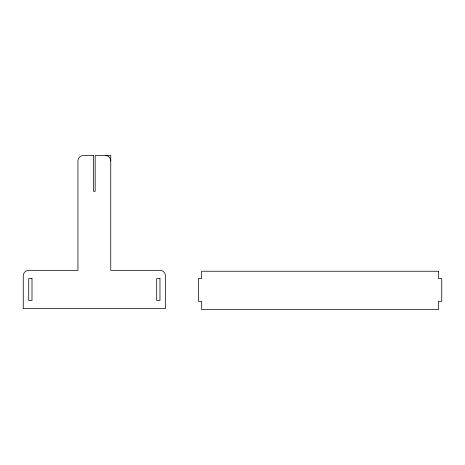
<?xml version="1.0" encoding="UTF-8"?>
<svg xmlns="http://www.w3.org/2000/svg" width="465" height="465" viewBox="0 0 465 465"><rect width="100%" height="100%" fill="white"/><g stroke="black" fill="none" stroke-linecap="round" stroke-linejoin="round"><path stroke-width="0.7" d="M105.282 155.49A5.47 5.47 0 0 1 110.751 160.96M93.523 155.49L83.409 155.49A5.47 5.47 0 0 0 77.94 160.96L77.94 270.334L28.72 270.334A5.47 5.47 0 0 0 23.25 275.803L23.25 308.615L165.441 308.615L165.441 275.803A5.47 5.47 0 0 0 159.972 270.334L110.751 270.334L110.751 155.49L95.162 155.49L95.162 191.307L93.523 191.307L93.523 155.49M438.466 271.229L201.671 271.229L201.671 278.535L198.386 278.535L198.386 301.308L201.671 301.308L201.671 309.51L438.466 309.51L438.466 301.308L441.75 301.308L441.75 278.535L438.466 278.535L438.466 271.229M31.998 278.535L28.72 278.535L28.72 300.413L31.998 300.413L31.998 278.535M159.972 278.535L156.688 278.535L156.688 300.413L159.972 300.413L159.972 278.535"/></g></svg>
